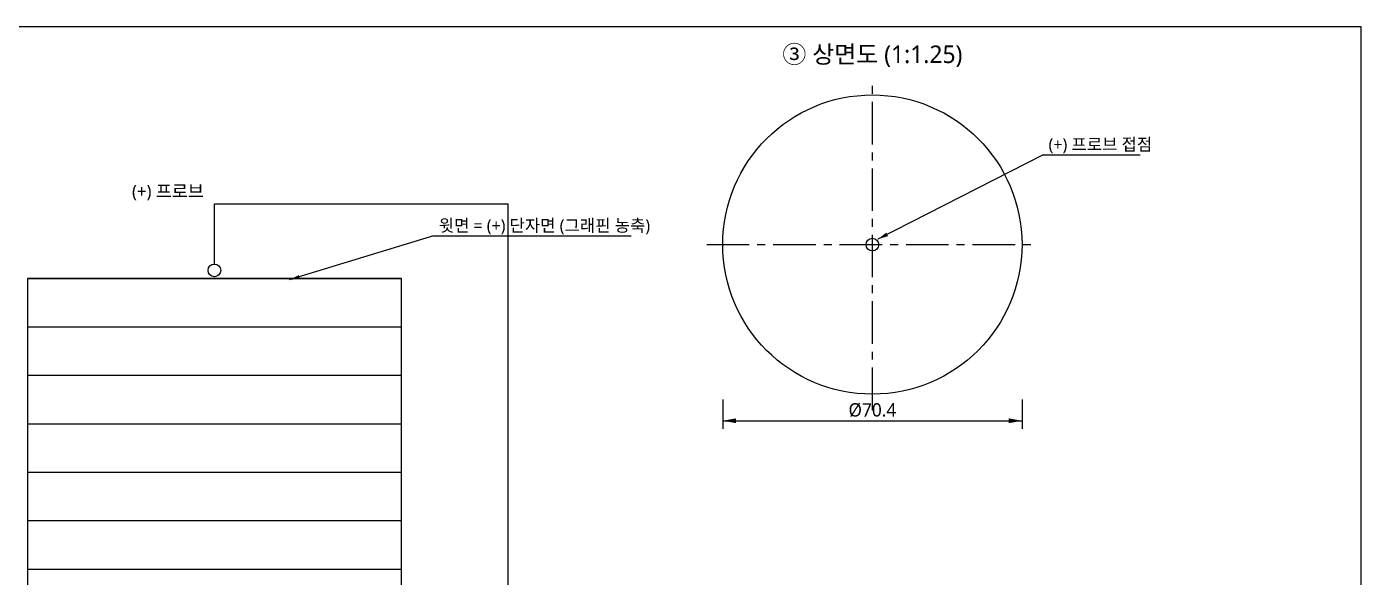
# Model space of a CAD drawing. Header units: millimetres. Extents: x 10 to 410, y 10 to 287.
# Drawn here: x 158.9 to 410, y 183.4 to 287 of the extents above; entities that cross this region are included whole.
import ezdxf
from ezdxf.enums import TextEntityAlignment as Align

# ---------------------------------------------------------------- set-up
doc = ezdxf.new("R2010")
doc.units = ezdxf.units.MM
doc.linetypes.add('CENTER', pattern=[12.5, 8, -1.5, 1.5, -1.5])
for name, color, linetype in [('BORDER', 7, 'CONTINUOUS'), ('CENTER', 1, 'CENTER'), ('DIM', 3, 'CONTINUOUS'), ('ELECTRODE', 250, 'CONTINUOUS'), ('HATCH', 8, 'CONTINUOUS'), ('OUTLINE', 7, 'CONTINUOUS'), ('TEXT', 7, 'CONTINUOUS'), ('THIN', 8, 'CONTINUOUS')]:
    doc.layers.add(name, color=color, linetype=linetype)
doc.styles.get("Standard").update_dxf_attribs({"font": 'malgun.ttf'})

msp = doc.modelspace()

# ---------------------------------------------------------------- linework, layer by layer
at = {"layer": 'BORDER'}
for p, q in [((410, 287), (10, 287)), ((410, 10), (410, 287))]:
    msp.add_line(p, q, dxfattribs=at)
at = {"layer": 'CENTER'}
for p, q in [((318, 214.84), (318, 277.16)), ((286.84, 246), (349.16, 246))]:
    msp.add_line(p, q, dxfattribs=at)
at = {"layer": 'DIM'}
for p, q in [((350.16, 262.896), (319, 247)), ((350.16, 262.896), (368.41, 262.896)), ((235.4, 247.638), (208.28, 239.338)), ((235.4, 247.638), (272.625, 247.638)), ((289.84, 216.84), (289.84, 211.34)), ((346.16, 216.84), (346.16, 211.34)), ((289.84, 212.84), (346.16, 212.84))]:
    msp.add_line(p, q, dxfattribs=at)
for points in [[(319, 247), (320.945162, 247.588169), (320.617976, 248.229534)], [(208.28, 239.338), (210.297794, 239.579058), (210.087087, 240.267536)], [(289.84, 212.84), (292.34, 212.39), (292.34, 213.29)], [(346.16, 212.84), (343.66, 213.29), (343.66, 212.39)]]:
    msp.add_solid(points, dxfattribs=at)
at = {"layer": 'ELECTRODE'}
msp.add_line((159, 239.638), (229.4, 239.638), dxfattribs=at)
at = {"layer": 'HATCH'}
for p, q in [((159, 230.521), (229.4, 230.521)), ((159, 221.404), (229.4, 221.404)), ((159, 212.287), (229.4, 212.287)), ((159, 203.17), (229.4, 203.17)), ((159, 194.053), (229.4, 194.053)), ((159, 184.936), (229.4, 184.936))]:
    msp.add_line(p, q, dxfattribs=at)
at = {"layer": 'OUTLINE'}
for p, q in [((194.2, 242.338), (194.2, 253.638)), ((229.4, 239.638), (159, 239.638)), ((159, 239.638), (159, 112)), ((229.4, 112), (229.4, 239.638))]:
    msp.add_line(p, q, dxfattribs=at)
for centre, radius in [((318, 246), 28.16), ((318, 246), 1.2), ((194.2, 241.138), 1.2)]:
    msp.add_circle(centre, radius, dxfattribs=at)
at = {"layer": 'THIN'}
for p, q in [((194.2, 253.638), (249.4, 253.638)), ((249.4, 253.638), (249.4, 181.819))]:
    msp.add_line(p, q, dxfattribs=at)

# ---------------------------------------------------------------- texts
at = {"layer": 'DIM'}
msp.add_text('Ø70.4', height=2.5, dxfattribs=at).set_placement((318, 213.64), align=Align.CENTER)
at = {"layer": 'TEXT'}
msp.add_text('③ 상면도 (1:1.25)', height=3.3, dxfattribs=at).set_placement((318, 280.16), align=Align.CENTER)
for s, p in [('(+) 프로브 접점', (351.16, 263.696)), ('윗면 = (+) 단자면 (그래핀 농축)', (236.4, 248.438))]:
    msp.add_text(s, height=2.3, dxfattribs=at).set_placement(p)
msp.add_text('(+) 프로브', height=2.4, dxfattribs=at).set_placement((192.2, 254.838), align=Align.RIGHT)

doc.saveas('drawing.dxf')
